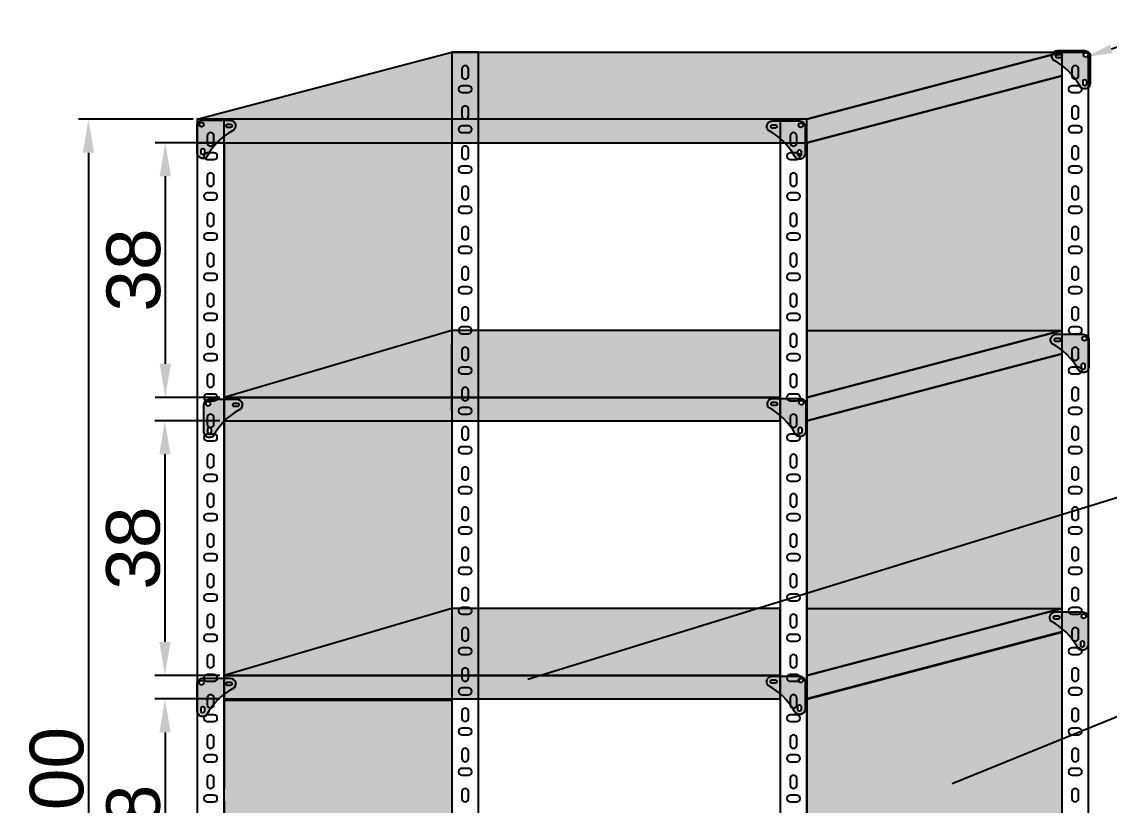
# Model space of a CAD drawing. Header units: millimetres. Extents: x 6614975 to 6624097, y 8742145 to 8746891.
# Drawn here: x 6620282.2 to 6620444.6, y 8742261.9 to 8742378.8 of the extents above; entities that cross this region are included whole.
import ezdxf
from ezdxf import colors
from ezdxf.entities.mleader import LeaderData, LeaderLine
from ezdxf.math import Vec2, Vec3

# ---------------------------------------------------------------- set-up
doc = ezdxf.new("R2010")
doc.units = ezdxf.units.MM
doc.styles.get("Standard").update_dxf_attribs({"font": 'arial.ttf'})
doc.dimstyles.new('ISO-25', dxfattribs={"dimtxt": 8, "dimasz": 5, "dimexe": 1.5, "dimexo": 0.625, "dimtad": 1, "dimtxsty": 'Standard', "dimcen": 2.5, "dimclrd": 1, "dimclre": 1, "dimclrt": 143, "dimadec": 0, "dimazin": 0, "dimtfac": 1, "dimtmove": 0, "dimatfit": 3, "dimfxl": 1, "dimarcsym": 0})

# ---------------------------------------------------------------- blocks, each defined once
blk = doc.blocks.new('UNION-R')
at = {"true_color": 0x939598}
h = blk.add_hatch(color=252, dxfattribs=at)
h.dxf.hatch_style = 1
h.paths.add_polyline_path([(-8.1, 0.43, 0.631348), (-9.24, -1.96, -0.142591), (-2.34, -8.76, 0.79062), (0.43, -8.11), (0.43, -1.03, 0.414), (-1.04, 0.43)])
h.paths.add_polyline_path([(-1.31, -0.68, -1), (-0.15, -0.68, -1)], flags=16)
h.paths.add_polyline_path([(-7.37, -1.43), (-8.24, -1.43, -0.736995), (-8.24, -0.56), (-7.37, -0.56, -1)], flags=16)
h.paths.add_polyline_path([(-0.6, -7.41), (-0.6, -8.28, -1), (-1.47, -8.28), (-1.47, -7.41, -0.736995)], flags=16)
at = {"true_color": 0xffffff}
h = blk.add_hatch(color=7, dxfattribs=at)
h.dxf.hatch_style = 1
h.paths.add_polyline_path([(-8.1, 0.43, 0.631348), (-9.24, -1.96, -0.142591), (-2.34, -8.76, 0.79062), (0.43, -8.11), (0.43, -1.03, 0.414), (-1.04, 0.43)])
h.paths.add_polyline_path([(-7.37, -1.43), (-8.24, -1.43, -0.736995), (-8.24, -0.56), (-7.37, -0.56, -1)], flags=16)
h.paths.add_polyline_path([(-0.15, -0.68, -1), (-1.31, -0.68, -1)], flags=16)
h.paths.add_polyline_path([(-0.6, -7.41), (-0.6, -8.28, -1), (-1.47, -8.28), (-1.47, -7.41, -0.736995)], flags=16)
for points in [[(0.43, -8.11, -0.79062), (-2.34, -8.76, 0.142591), (-9.24, -1.96, -0.631348), (-8.1, 0.43), (-1.04, 0.43, -0.414214), (0.43, -1.04), (0.43, -8.11)], [(-7.37, -0.56, -1), (-7.37, -1.43), (-8.24, -1.43, -0.736995), (-8.24, -0.56), (-7.37, -0.56)], [(-0.6, -8.28, -1), (-1.47, -8.28), (-1.47, -7.41, -0.736995), (-0.6, -7.41), (-0.6, -8.28)]]:
    blk.add_lwpolyline(points, format="xyb")
blk.add_circle((-0.73, -0.68), 0.581)
blk = doc.blocks.new('*D205')
at = {"color": 1, "lineweight": -2, "transparency": 16777216}
for p, q in [((6620307.81, 8742364.28), (6620290.71, 8742364.28)), ((6620307.81, 8742164.28), (6620290.71, 8742164.28))]:
    blk.add_line(p, q, dxfattribs=at)
at = {"color": 1, "linetype": 'Continuous', "lineweight": -2, "transparency": 16777216}
blk.add_line((6620292.21, 8742359.28), (6620292.21, 8742169.28), dxfattribs=at)
at = {"color": 1, "transparency": 16777216}
for points in [[(6620291.37, 8742359.28), (6620293.04, 8742359.28), (6620292.21, 8742364.28)], [(6620291.37, 8742169.28), (6620293.04, 8742169.28), (6620292.21, 8742164.28)]]:
    blk.add_solid(points, dxfattribs=at)
at = {"layer": 'Defpoints', "color": 0, "transparency": 16777216}
for p in [(6620308.44, 8742364.28), (6620292.21, 8742164.28), (6620308.44, 8742164.28)]:
    blk.add_point(p, dxfattribs=at)
at = {"color": 143, "transparency": 16777216, "insert": (6620287.5, 8742264.28), "char_height": 8, "attachment_point": 5, "rotation": 90}
blk.add_mtext('200', dxfattribs=at)
blk = doc.blocks.new('*D206')
at = {"color": 1, "lineweight": -2, "transparency": 16777216}
for p, q in [((6620311.81, 8742360.78), (6620302.17, 8742360.78)), ((6620311.81, 8742322.78), (6620302.17, 8742322.78))]:
    blk.add_line(p, q, dxfattribs=at)
at = {"color": 1, "linetype": 'Continuous', "lineweight": -2, "transparency": 16777216}
blk.add_line((6620303.67, 8742355.78), (6620303.67, 8742327.78), dxfattribs=at)
at = {"color": 1, "transparency": 16777216}
for points in [[(6620302.84, 8742355.78), (6620304.51, 8742355.78), (6620303.67, 8742360.78)], [(6620302.84, 8742327.78), (6620304.51, 8742327.78), (6620303.67, 8742322.78)]]:
    blk.add_solid(points, dxfattribs=at)
at = {"layer": 'Defpoints', "color": 0, "transparency": 16777216}
for p in [(6620312.44, 8742360.78), (6620303.67, 8742322.78), (6620312.44, 8742322.78)]:
    blk.add_point(p, dxfattribs=at)
at = {"color": 143, "transparency": 16777216, "insert": (6620298.96, 8742341.78), "char_height": 8, "attachment_point": 5, "rotation": 90}
blk.add_mtext('38', dxfattribs=at)
blk = doc.blocks.new('*D207')
at = {"color": 1, "lineweight": -2, "transparency": 16777216}
for p, q in [((6620311.81, 8742319.28), (6620302.11, 8742319.28)), ((6620311.81, 8742281.28), (6620302.11, 8742281.28))]:
    blk.add_line(p, q, dxfattribs=at)
at = {"color": 1, "linetype": 'Continuous', "lineweight": -2, "transparency": 16777216}
blk.add_line((6620303.61, 8742314.28), (6620303.61, 8742286.28), dxfattribs=at)
at = {"color": 1, "transparency": 16777216}
for points in [[(6620302.78, 8742314.28), (6620304.44, 8742314.28), (6620303.61, 8742319.28)], [(6620302.78, 8742286.28), (6620304.44, 8742286.28), (6620303.61, 8742281.28)]]:
    blk.add_solid(points, dxfattribs=at)
at = {"layer": 'Defpoints', "color": 0, "transparency": 16777216}
for p in [(6620312.44, 8742319.28), (6620303.61, 8742281.28), (6620312.44, 8742281.28)]:
    blk.add_point(p, dxfattribs=at)
at = {"color": 143, "transparency": 16777216, "insert": (6620298.9, 8742300.28), "char_height": 8, "attachment_point": 5, "rotation": 90}
blk.add_mtext('38', dxfattribs=at)
blk = doc.blocks.new('*D208')
at = {"color": 1, "lineweight": -2, "transparency": 16777216}
for p, q in [((6620311.81, 8742277.78), (6620302.13, 8742277.78)), ((6620311.81, 8742239.78), (6620302.13, 8742239.78))]:
    blk.add_line(p, q, dxfattribs=at)
at = {"color": 1, "linetype": 'Continuous', "lineweight": -2, "transparency": 16777216}
blk.add_line((6620303.63, 8742272.78), (6620303.63, 8742244.78), dxfattribs=at)
at = {"color": 1, "transparency": 16777216}
for points in [[(6620302.8, 8742272.78), (6620304.46, 8742272.78), (6620303.63, 8742277.78)], [(6620302.8, 8742244.78), (6620304.46, 8742244.78), (6620303.63, 8742239.78)]]:
    blk.add_solid(points, dxfattribs=at)
at = {"layer": 'Defpoints', "color": 0, "transparency": 16777216}
for p in [(6620312.44, 8742277.78), (6620303.63, 8742239.78), (6620312.44, 8742239.78)]:
    blk.add_point(p, dxfattribs=at)
at = {"color": 143, "transparency": 16777216, "insert": (6620298.92, 8742258.78), "char_height": 8, "attachment_point": 5, "rotation": 90}
blk.add_mtext('38', dxfattribs=at)

msp = doc.modelspace()

# ---------------------------------------------------------------- hatches: boundary and pattern name
h = msp.add_hatch(color=8)
h.dxf.hatch_style = 1
h.paths.add_polyline_path([(6620399.438, 8742364.276), (6620437.49, 8742374.276), (6620350.438, 8742374.276), (6620346.438, 8742374.276), (6620308.438, 8742364.276)])
h = msp.add_hatch(color=8)
h.dxf.hatch_style = 1
h.paths.add_polyline_path([(6620437.49, 8742370.776), (6620437.49, 8742374.276), (6620399.438, 8742364.276), (6620399.438, 8742360.776)])
at = {"true_color": 0x636466}
h = msp.add_hatch(color=251, dxfattribs=at)
h.dxf.hatch_style = 1
h.paths.add_polyline_path([(6620437.49, 8742370.776), (6620399.438, 8742360.776), (6620399.438, 8742322.776), (6620437.49, 8742332.776)])
h = msp.add_hatch(color=8)
h.dxf.hatch_style = 1
h.paths.add_polyline_path([(6620308.438, 8742364.276), (6620308.438, 8742360.776), (6620399.438, 8742360.776), (6620399.438, 8742364.276)])
h = msp.add_hatch(color=251, dxfattribs=at)
h.dxf.hatch_style = 1
h.paths.add_polyline_path([(6620346.438, 8742360.776), (6620312.438, 8742360.776), (6620312.438, 8742322.776), (6620346.438, 8742332.776)])
h = msp.add_hatch(color=8)
h.dxf.hatch_style = 1
h.paths.add_polyline_path([(6620346.438, 8742332.776), (6620312.438, 8742322.776), (6620395.438, 8742322.776), (6620395.438, 8742332.776)])
h = msp.add_hatch(color=8)
h.dxf.hatch_style = 1
h.paths.add_polyline_path([(6620437.49, 8742329.276), (6620437.49, 8742332.776), (6620399.438, 8742322.776), (6620399.438, 8742319.276)])
h = msp.add_hatch(color=8)
h.dxf.hatch_style = 1
h.paths.add_polyline_path([(6620437.49, 8742332.776), (6620399.438, 8742332.776), (6620399.438, 8742322.776)])
h = msp.add_hatch(color=251, dxfattribs=at)
h.dxf.hatch_style = 1
h.paths.add_polyline_path([(6620437.49, 8742329.276), (6620399.438, 8742319.276), (6620399.438, 8742281.276), (6620437.49, 8742291.276)])
h = msp.add_hatch(color=8)
h.dxf.hatch_style = 1
h.paths.add_polyline_path([(6620395.438, 8742319.276), (6620395.438, 8742322.776), (6620312.438, 8742322.776), (6620312.438, 8742319.276)])
h = msp.add_hatch(color=251, dxfattribs=at)
h.dxf.hatch_style = 1
h.paths.add_polyline_path([(6620346.438, 8742319.276), (6620312.438, 8742319.276), (6620312.438, 8742281.276), (6620346.438, 8742291.276)])
h = msp.add_hatch(color=8)
h.dxf.hatch_style = 1
h.paths.add_polyline_path([(6620346.438, 8742291.276), (6620312.438, 8742281.276), (6620395.438, 8742281.276), (6620395.438, 8742291.276)])
h = msp.add_hatch(color=8)
h.dxf.hatch_style = 1
h.paths.add_polyline_path([(6620437.49, 8742287.776), (6620437.49, 8742291.276), (6620399.438, 8742281.276), (6620399.438, 8742277.776)])
h = msp.add_hatch(color=8)
h.dxf.hatch_style = 1
h.paths.add_polyline_path([(6620437.49, 8742291.276), (6620399.438, 8742291.276), (6620399.438, 8742281.276)])
h = msp.add_hatch(color=251, dxfattribs=at)
h.dxf.hatch_style = 1
h.paths.add_polyline_path([(6620437.49, 8742287.726), (6620399.438, 8742277.726), (6620399.438, 8742239.726), (6620437.49, 8742249.726)])
h = msp.add_hatch(color=8)
h.dxf.hatch_style = 1
h.paths.add_polyline_path([(6620395.438, 8742277.776), (6620395.438, 8742281.276), (6620312.438, 8742281.276), (6620312.438, 8742277.776)])
h = msp.add_hatch(color=251, dxfattribs=at)
h.dxf.hatch_style = 1
h.paths.add_polyline_path([(6620346.453, 8742277.581), (6620312.453, 8742277.581), (6620312.453, 8742239.581), (6620346.453, 8742249.581)])

# ---------------------------------------------------------------- linework, layer by layer
for p, q in [((6620346.438, 8742374.276), (6620350.438, 8742374.276)), ((6620312.438, 8742360.776), (6620312.438, 8742330.976)), ((6620312.438, 8742360.776), (6620312.438, 8742300.776)), ((6620312.438, 8742360.776), (6620312.438, 8742315.156)), ((6620399.438, 8742360.776), (6620399.438, 8742326.776)), ((6620346.438, 8742320.776), (6620346.438, 8742330.776)), ((6620312.438, 8742327.476), (6620312.438, 8742297.676)), ((6620399.438, 8742326.776), (6620399.438, 8742292.776)), ((6620312.438, 8742311.656), (6620312.438, 8742266.036)), ((6620312.438, 8742294.176), (6620312.438, 8742264.376)), ((6620399.438, 8742292.776), (6620399.438, 8742258.776)), ((6620312.438, 8742262.536), (6620312.438, 8742216.916))]:
    msp.add_line(p, q)
at = {"color": 7, "true_color": 0xffffff}
for p, q in [((6620399.438, 8742360.776), (6620437.49, 8742370.776)), ((6620399.438, 8742360.776), (6620437.49, 8742370.776)), ((6620437.49, 8742370.776), (6620437.49, 8742332.776)), ((6620437.49, 8742370.776), (6620437.49, 8742332.776)), ((6620312.438, 8742322.776), (6620312.438, 8742360.776)), ((6620312.438, 8742360.776), (6620346.438, 8742360.776)), ((6620312.438, 8742322.776), (6620312.438, 8742360.776)), ((6620312.438, 8742360.776), (6620346.438, 8742360.776)), ((6620346.438, 8742360.776), (6620346.438, 8742332.776)), ((6620346.438, 8742360.776), (6620346.438, 8742332.776)), ((6620399.438, 8742322.776), (6620399.438, 8742360.776)), ((6620399.438, 8742322.776), (6620399.438, 8742360.776)), ((6620346.438, 8742332.776), (6620312.438, 8742322.776)), ((6620346.438, 8742332.776), (6620312.438, 8742322.776)), ((6620437.49, 8742332.776), (6620399.438, 8742322.776)), ((6620437.49, 8742332.776), (6620399.438, 8742322.776)), ((6620399.438, 8742319.276), (6620437.49, 8742329.276)), ((6620437.49, 8742329.276), (6620437.49, 8742291.276)), ((6620312.438, 8742281.276), (6620312.438, 8742319.276)), ((6620312.438, 8742319.276), (6620346.438, 8742319.276)), ((6620346.438, 8742319.276), (6620346.438, 8742291.276)), ((6620399.438, 8742281.276), (6620399.438, 8742319.276)), ((6620346.438, 8742291.276), (6620312.438, 8742281.276)), ((6620437.49, 8742291.276), (6620399.438, 8742281.276)), ((6620399.438, 8742277.726), (6620437.49, 8742287.726)), ((6620437.49, 8742287.726), (6620437.49, 8742249.726)), ((6620312.453, 8742239.581), (6620312.453, 8742277.581)), ((6620312.453, 8742277.581), (6620346.453, 8742277.581)), ((6620346.453, 8742277.581), (6620346.453, 8742249.581)), ((6620399.438, 8742239.726), (6620399.438, 8742277.726))]:
    msp.add_line(p, q, dxfattribs=at)
for points in [[(6620437.49, 8742374.276), (6620399.438, 8742364.276), (6620308.438, 8742364.276), (6620346.438, 8742374.276), (6620350.438, 8742374.276), (6620441.49, 8742374.276)], [(6620346.438, 8742332.776), (6620312.438, 8742322.776), (6620395.438, 8742322.776), (6620395.438, 8742332.776), (6620346.438, 8742332.776)], [(6620346.438, 8742291.276), (6620312.438, 8742281.276), (6620395.438, 8742281.276), (6620395.438, 8742291.276), (6620346.438, 8742291.276)]]:
    msp.add_lwpolyline(points)
for points in [[(6620346.438, 8742174.276), (6620350.438, 8742174.276), (6620350.438, 8742374.276), (6620346.438, 8742374.276)], [(6620399.438, 8742364.276), (6620437.49, 8742374.276), (6620437.49, 8742370.776), (6620399.438, 8742360.776)], [(6620437.49, 8742174.276), (6620441.49, 8742174.276), (6620441.49, 8742374.276), (6620437.49, 8742374.276)], [(6620308.438, 8742164.276), (6620312.438, 8742164.276), (6620312.438, 8742364.276), (6620308.438, 8742364.276)], [(6620308.438, 8742360.776), (6620399.438, 8742360.776), (6620399.438, 8742364.276), (6620308.438, 8742364.276)], [(6620395.438, 8742164.276), (6620399.438, 8742164.276), (6620399.438, 8742364.276), (6620395.438, 8742364.276)], [(6620399.438, 8742322.776), (6620437.49, 8742332.776), (6620437.49, 8742329.276), (6620399.438, 8742319.276)], [(6620399.438, 8742332.776), (6620437.49, 8742332.776), (6620399.438, 8742322.776)], [(6620312.438, 8742319.276), (6620395.438, 8742319.276), (6620395.438, 8742322.776), (6620312.438, 8742322.776)], [(6620399.438, 8742281.276), (6620437.49, 8742291.276), (6620437.49, 8742287.776), (6620399.438, 8742277.776)], [(6620399.438, 8742291.276), (6620437.49, 8742291.276), (6620399.438, 8742281.276)], [(6620312.438, 8742277.776), (6620395.438, 8742277.776), (6620395.438, 8742281.276), (6620312.438, 8742281.276)]]:
    msp.add_lwpolyline(points, close=True)
for points in [[(6620347.938, 8742370.776, 1), (6620348.938, 8742370.776), (6620348.938, 8742371.776, 1), (6620347.938, 8742371.776)], [(6620438.99, 8742370.776, 1), (6620439.99, 8742370.776), (6620439.99, 8742371.776, 1), (6620438.99, 8742371.776)], [(6620347.938, 8742369.276, 1), (6620347.938, 8742368.276), (6620348.938, 8742368.276, 1), (6620348.938, 8742369.276)], [(6620438.99, 8742369.276, 1), (6620438.99, 8742368.276), (6620439.99, 8742368.276, 1), (6620439.99, 8742369.276)], [(6620347.938, 8742364.776, 1), (6620348.938, 8742364.776), (6620348.938, 8742365.776, 1), (6620347.938, 8742365.776)], [(6620438.99, 8742364.776, 1), (6620439.99, 8742364.776), (6620439.99, 8742365.776, 1), (6620438.99, 8742365.776)], [(6620309.938, 8742360.776, 1), (6620310.938, 8742360.776), (6620310.938, 8742361.776, 1), (6620309.938, 8742361.776)], [(6620347.938, 8742363.276, 1), (6620347.938, 8742362.276), (6620348.938, 8742362.276, 1), (6620348.938, 8742363.276)], [(6620396.938, 8742360.776, 1), (6620397.938, 8742360.776), (6620397.938, 8742361.776, 1), (6620396.938, 8742361.776)], [(6620438.99, 8742363.276, 1), (6620438.99, 8742362.276), (6620439.99, 8742362.276, 1), (6620439.99, 8742363.276)], [(6620347.938, 8742358.776, 1), (6620348.938, 8742358.776), (6620348.938, 8742359.776, 1), (6620347.938, 8742359.776)], [(6620438.99, 8742358.776, 1), (6620439.99, 8742358.776), (6620439.99, 8742359.776, 1), (6620438.99, 8742359.776)], [(6620309.938, 8742359.276, 1), (6620309.938, 8742358.276), (6620310.938, 8742358.276, 1), (6620310.938, 8742359.276)], [(6620396.938, 8742359.276, 1), (6620396.938, 8742358.276), (6620397.938, 8742358.276, 1), (6620397.938, 8742359.276)], [(6620347.938, 8742357.276, 1), (6620347.938, 8742356.276), (6620348.938, 8742356.276, 1), (6620348.938, 8742357.276)], [(6620438.99, 8742357.276, 1), (6620438.99, 8742356.276), (6620439.99, 8742356.276, 1), (6620439.99, 8742357.276)], [(6620309.938, 8742354.776, 1), (6620310.938, 8742354.776), (6620310.938, 8742355.776, 1), (6620309.938, 8742355.776)], [(6620396.938, 8742354.776, 1), (6620397.938, 8742354.776), (6620397.938, 8742355.776, 1), (6620396.938, 8742355.776)], [(6620347.938, 8742352.776, 1), (6620348.938, 8742352.776), (6620348.938, 8742353.776, 1), (6620347.938, 8742353.776)], [(6620438.99, 8742352.776, 1), (6620439.99, 8742352.776), (6620439.99, 8742353.776, 1), (6620438.99, 8742353.776)], [(6620309.938, 8742353.276, 1), (6620309.938, 8742352.276), (6620310.938, 8742352.276, 1), (6620310.938, 8742353.276)], [(6620396.938, 8742353.276, 1), (6620396.938, 8742352.276), (6620397.938, 8742352.276, 1), (6620397.938, 8742353.276)], [(6620347.938, 8742351.276, 1), (6620347.938, 8742350.276), (6620348.938, 8742350.276, 1), (6620348.938, 8742351.276)], [(6620438.99, 8742351.276, 1), (6620438.99, 8742350.276), (6620439.99, 8742350.276, 1), (6620439.99, 8742351.276)], [(6620309.938, 8742348.776, 1), (6620310.938, 8742348.776), (6620310.938, 8742349.776, 1), (6620309.938, 8742349.776)], [(6620396.938, 8742348.776, 1), (6620397.938, 8742348.776), (6620397.938, 8742349.776, 1), (6620396.938, 8742349.776)], [(6620309.938, 8742347.276, 1), (6620309.938, 8742346.276), (6620310.938, 8742346.276, 1), (6620310.938, 8742347.276)], [(6620347.938, 8742346.776, 1), (6620348.938, 8742346.776), (6620348.938, 8742347.776, 1), (6620347.938, 8742347.776)], [(6620396.938, 8742347.276, 1), (6620396.938, 8742346.276), (6620397.938, 8742346.276, 1), (6620397.938, 8742347.276)], [(6620438.99, 8742346.776, 1), (6620439.99, 8742346.776), (6620439.99, 8742347.776, 1), (6620438.99, 8742347.776)], [(6620309.938, 8742342.776, 1), (6620310.938, 8742342.776), (6620310.938, 8742343.776, 1), (6620309.938, 8742343.776)], [(6620347.938, 8742345.276, 1), (6620347.938, 8742344.276), (6620348.938, 8742344.276, 1), (6620348.938, 8742345.276)], [(6620396.938, 8742342.776, 1), (6620397.938, 8742342.776), (6620397.938, 8742343.776, 1), (6620396.938, 8742343.776)], [(6620438.99, 8742345.276, 1), (6620438.99, 8742344.276), (6620439.99, 8742344.276, 1), (6620439.99, 8742345.276)], [(6620309.938, 8742341.276, 1), (6620309.938, 8742340.276), (6620310.938, 8742340.276, 1), (6620310.938, 8742341.276)], [(6620347.938, 8742340.776, 1), (6620348.938, 8742340.776), (6620348.938, 8742341.776, 1), (6620347.938, 8742341.776)], [(6620396.938, 8742341.276, 1), (6620396.938, 8742340.276), (6620397.938, 8742340.276, 1), (6620397.938, 8742341.276)], [(6620438.99, 8742340.776, 1), (6620439.99, 8742340.776), (6620439.99, 8742341.776, 1), (6620438.99, 8742341.776)], [(6620347.938, 8742339.276, 1), (6620347.938, 8742338.276), (6620348.938, 8742338.276, 1), (6620348.938, 8742339.276)], [(6620438.99, 8742339.276, 1), (6620438.99, 8742338.276), (6620439.99, 8742338.276, 1), (6620439.99, 8742339.276)], [(6620309.938, 8742336.776, 1), (6620310.938, 8742336.776), (6620310.938, 8742337.776, 1), (6620309.938, 8742337.776)], [(6620396.938, 8742336.776, 1), (6620397.938, 8742336.776), (6620397.938, 8742337.776, 1), (6620396.938, 8742337.776)], [(6620347.938, 8742334.776, 1), (6620348.938, 8742334.776), (6620348.938, 8742335.776, 1), (6620347.938, 8742335.776)], [(6620438.99, 8742334.776, 1), (6620439.99, 8742334.776), (6620439.99, 8742335.776, 1), (6620438.99, 8742335.776)], [(6620309.938, 8742335.276, 1), (6620309.938, 8742334.276), (6620310.938, 8742334.276, 1), (6620310.938, 8742335.276)], [(6620396.938, 8742335.276, 1), (6620396.938, 8742334.276), (6620397.938, 8742334.276, 1), (6620397.938, 8742335.276)], [(6620347.938, 8742333.276, 1), (6620347.938, 8742332.276), (6620348.938, 8742332.276, 1), (6620348.938, 8742333.276)], [(6620438.99, 8742333.276, 1), (6620438.99, 8742332.276), (6620439.99, 8742332.276, 1), (6620439.99, 8742333.276)], [(6620309.938, 8742330.776, 1), (6620310.938, 8742330.776), (6620310.938, 8742331.776, 1), (6620309.938, 8742331.776)], [(6620396.938, 8742330.776, 1), (6620397.938, 8742330.776), (6620397.938, 8742331.776, 1), (6620396.938, 8742331.776)], [(6620347.938, 8742328.776, 1), (6620348.938, 8742328.776), (6620348.938, 8742329.776, 1), (6620347.938, 8742329.776)], [(6620438.99, 8742328.776, 1), (6620439.99, 8742328.776), (6620439.99, 8742329.776, 1), (6620438.99, 8742329.776)], [(6620309.938, 8742329.276, 1), (6620309.938, 8742328.276), (6620310.938, 8742328.276, 1), (6620310.938, 8742329.276)], [(6620396.938, 8742329.276, 1), (6620396.938, 8742328.276), (6620397.938, 8742328.276, 1), (6620397.938, 8742329.276)], [(6620309.938, 8742324.776, 1), (6620310.938, 8742324.776), (6620310.938, 8742325.776, 1), (6620309.938, 8742325.776)], [(6620347.938, 8742327.276, 1), (6620347.938, 8742326.276), (6620348.938, 8742326.276, 1), (6620348.938, 8742327.276)], [(6620396.938, 8742324.776, 1), (6620397.938, 8742324.776), (6620397.938, 8742325.776, 1), (6620396.938, 8742325.776)], [(6620438.99, 8742327.276, 1), (6620438.99, 8742326.276), (6620439.99, 8742326.276, 1), (6620439.99, 8742327.276)], [(6620309.938, 8742323.276, 1), (6620309.938, 8742322.276), (6620310.938, 8742322.276, 1), (6620310.938, 8742323.276)], [(6620347.938, 8742322.776, 1), (6620348.938, 8742322.776), (6620348.938, 8742323.776, 1), (6620347.938, 8742323.776)], [(6620396.938, 8742323.276, 1), (6620396.938, 8742322.276), (6620397.938, 8742322.276, 1), (6620397.938, 8742323.276)], [(6620438.99, 8742322.776, 1), (6620439.99, 8742322.776), (6620439.99, 8742323.776, 1), (6620438.99, 8742323.776)], [(6620347.938, 8742321.276, 1), (6620347.938, 8742320.276), (6620348.938, 8742320.276, 1), (6620348.938, 8742321.276)], [(6620438.99, 8742321.276, 1), (6620438.99, 8742320.276), (6620439.99, 8742320.276, 1), (6620439.99, 8742321.276)], [(6620309.938, 8742318.776, 1), (6620310.938, 8742318.776), (6620310.938, 8742319.776, 1), (6620309.938, 8742319.776)], [(6620396.938, 8742318.776, 1), (6620397.938, 8742318.776), (6620397.938, 8742319.776, 1), (6620396.938, 8742319.776)], [(6620347.938, 8742316.91, 1), (6620348.938, 8742316.91), (6620348.938, 8742317.91, 1), (6620347.938, 8742317.91)], [(6620438.99, 8742316.91, 1), (6620439.99, 8742316.91), (6620439.99, 8742317.91, 1), (6620438.99, 8742317.91)], [(6620309.938, 8742317.276, 1), (6620309.938, 8742316.276), (6620310.938, 8742316.276, 1), (6620310.938, 8742317.276)], [(6620396.938, 8742317.276, 1), (6620396.938, 8742316.276), (6620397.938, 8742316.276, 1), (6620397.938, 8742317.276)], [(6620347.938, 8742315.41, 1), (6620347.938, 8742314.41), (6620348.938, 8742314.41, 1), (6620348.938, 8742315.41)], [(6620438.99, 8742315.41, 1), (6620438.99, 8742314.41), (6620439.99, 8742314.41, 1), (6620439.99, 8742315.41)], [(6620309.938, 8742312.776, 1), (6620310.938, 8742312.776), (6620310.938, 8742313.776, 1), (6620309.938, 8742313.776)], [(6620396.938, 8742312.776, 1), (6620397.938, 8742312.776), (6620397.938, 8742313.776, 1), (6620396.938, 8742313.776)], [(6620347.938, 8742310.91, 1), (6620348.938, 8742310.91), (6620348.938, 8742311.91, 1), (6620347.938, 8742311.91)], [(6620438.99, 8742310.91, 1), (6620439.99, 8742310.91), (6620439.99, 8742311.91, 1), (6620438.99, 8742311.91)], [(6620309.938, 8742311.276, 1), (6620309.938, 8742310.276), (6620310.938, 8742310.276, 1), (6620310.938, 8742311.276)], [(6620396.938, 8742311.276, 1), (6620396.938, 8742310.276), (6620397.938, 8742310.276, 1), (6620397.938, 8742311.276)], [(6620309.938, 8742306.91, 1), (6620310.938, 8742306.91), (6620310.938, 8742307.91, 1), (6620309.938, 8742307.91)], [(6620347.938, 8742309.41, 1), (6620347.938, 8742308.41), (6620348.938, 8742308.41, 1), (6620348.938, 8742309.41)], [(6620396.938, 8742306.91, 1), (6620397.938, 8742306.91), (6620397.938, 8742307.91, 1), (6620396.938, 8742307.91)], [(6620438.99, 8742309.41, 1), (6620438.99, 8742308.41), (6620439.99, 8742308.41, 1), (6620439.99, 8742309.41)], [(6620309.938, 8742305.41, 1), (6620309.938, 8742304.41), (6620310.938, 8742304.41, 1), (6620310.938, 8742305.41)], [(6620347.938, 8742304.91, 1), (6620348.938, 8742304.91), (6620348.938, 8742305.91, 1), (6620347.938, 8742305.91)], [(6620396.938, 8742305.41, 1), (6620396.938, 8742304.41), (6620397.938, 8742304.41, 1), (6620397.938, 8742305.41)], [(6620438.99, 8742304.91, 1), (6620439.99, 8742304.91), (6620439.99, 8742305.91, 1), (6620438.99, 8742305.91)], [(6620347.938, 8742303.41, 1), (6620347.938, 8742302.41), (6620348.938, 8742302.41, 1), (6620348.938, 8742303.41)], [(6620438.99, 8742303.41, 1), (6620438.99, 8742302.41), (6620439.99, 8742302.41, 1), (6620439.99, 8742303.41)], [(6620309.938, 8742300.91, 1), (6620310.938, 8742300.91), (6620310.938, 8742301.91, 1), (6620309.938, 8742301.91)], [(6620396.938, 8742300.91, 1), (6620397.938, 8742300.91), (6620397.938, 8742301.91, 1), (6620396.938, 8742301.91)], [(6620347.938, 8742298.91, 1), (6620348.938, 8742298.91), (6620348.938, 8742299.91, 1), (6620347.938, 8742299.91)], [(6620438.99, 8742298.91, 1), (6620439.99, 8742298.91), (6620439.99, 8742299.91, 1), (6620438.99, 8742299.91)], [(6620309.938, 8742299.41, 1), (6620309.938, 8742298.41), (6620310.938, 8742298.41, 1), (6620310.938, 8742299.41)], [(6620396.938, 8742299.41, 1), (6620396.938, 8742298.41), (6620397.938, 8742298.41, 1), (6620397.938, 8742299.41)], [(6620347.938, 8742297.41, 1), (6620347.938, 8742296.41), (6620348.938, 8742296.41, 1), (6620348.938, 8742297.41)], [(6620438.99, 8742297.41, 1), (6620438.99, 8742296.41), (6620439.99, 8742296.41, 1), (6620439.99, 8742297.41)], [(6620309.938, 8742294.91, 1), (6620310.938, 8742294.91), (6620310.938, 8742295.91, 1), (6620309.938, 8742295.91)], [(6620396.938, 8742294.91, 1), (6620397.938, 8742294.91), (6620397.938, 8742295.91, 1), (6620396.938, 8742295.91)], [(6620347.938, 8742292.91, 1), (6620348.938, 8742292.91), (6620348.938, 8742293.91, 1), (6620347.938, 8742293.91)], [(6620438.99, 8742292.91, 1), (6620439.99, 8742292.91), (6620439.99, 8742293.91, 1), (6620438.99, 8742293.91)], [(6620309.938, 8742293.41, 1), (6620309.938, 8742292.41), (6620310.938, 8742292.41, 1), (6620310.938, 8742293.41)], [(6620396.938, 8742293.41, 1), (6620396.938, 8742292.41), (6620397.938, 8742292.41, 1), (6620397.938, 8742293.41)], [(6620309.938, 8742288.91, 1), (6620310.938, 8742288.91), (6620310.938, 8742289.91, 1), (6620309.938, 8742289.91)], [(6620347.938, 8742291.41, 1), (6620347.938, 8742290.41), (6620348.938, 8742290.41, 1), (6620348.938, 8742291.41)], [(6620396.938, 8742288.91, 1), (6620397.938, 8742288.91), (6620397.938, 8742289.91, 1), (6620396.938, 8742289.91)], [(6620438.99, 8742291.41, 1), (6620438.99, 8742290.41), (6620439.99, 8742290.41, 1), (6620439.99, 8742291.41)], [(6620309.938, 8742287.41, 1), (6620309.938, 8742286.41), (6620310.938, 8742286.41, 1), (6620310.938, 8742287.41)], [(6620347.938, 8742286.91, 1), (6620348.938, 8742286.91), (6620348.938, 8742287.91, 1), (6620347.938, 8742287.91)], [(6620396.938, 8742287.41, 1), (6620396.938, 8742286.41), (6620397.938, 8742286.41, 1), (6620397.938, 8742287.41)], [(6620438.99, 8742286.91, 1), (6620439.99, 8742286.91), (6620439.99, 8742287.91, 1), (6620438.99, 8742287.91)], [(6620309.938, 8742282.91, 1), (6620310.938, 8742282.91), (6620310.938, 8742283.91, 1), (6620309.938, 8742283.91)], [(6620347.938, 8742285.41, 1), (6620347.938, 8742284.41), (6620348.938, 8742284.41, 1), (6620348.938, 8742285.41)], [(6620396.938, 8742282.91, 1), (6620397.938, 8742282.91), (6620397.938, 8742283.91, 1), (6620396.938, 8742283.91)], [(6620438.99, 8742285.41, 1), (6620438.99, 8742284.41), (6620439.99, 8742284.41, 1), (6620439.99, 8742285.41)], [(6620347.938, 8742280.91, 1), (6620348.938, 8742280.91), (6620348.938, 8742281.91, 1), (6620347.938, 8742281.91)], [(6620438.99, 8742280.91, 1), (6620439.99, 8742280.91), (6620439.99, 8742281.91, 1), (6620438.99, 8742281.91)], [(6620309.938, 8742281.41, 1), (6620309.938, 8742280.41), (6620310.938, 8742280.41, 1), (6620310.938, 8742281.41)], [(6620396.938, 8742281.41, 1), (6620396.938, 8742280.41), (6620397.938, 8742280.41, 1), (6620397.938, 8742281.41)], [(6620347.938, 8742279.41, 1), (6620347.938, 8742278.41), (6620348.938, 8742278.41, 1), (6620348.938, 8742279.41)], [(6620438.99, 8742279.41, 1), (6620438.99, 8742278.41), (6620439.99, 8742278.41, 1), (6620439.99, 8742279.41)], [(6620309.938, 8742276.91, 1), (6620310.938, 8742276.91), (6620310.938, 8742277.91, 1), (6620309.938, 8742277.91)], [(6620396.938, 8742276.91, 1), (6620397.938, 8742276.91), (6620397.938, 8742277.91, 1), (6620396.938, 8742277.91)], [(6620347.938, 8742274.91, 1), (6620348.938, 8742274.91), (6620348.938, 8742275.91, 1), (6620347.938, 8742275.91)], [(6620438.99, 8742274.91, 1), (6620439.99, 8742274.91), (6620439.99, 8742275.91, 1), (6620438.99, 8742275.91)], [(6620309.938, 8742275.41, 1), (6620309.938, 8742274.41), (6620310.938, 8742274.41, 1), (6620310.938, 8742275.41)], [(6620396.938, 8742275.41, 1), (6620396.938, 8742274.41), (6620397.938, 8742274.41, 1), (6620397.938, 8742275.41)], [(6620347.938, 8742273.41, 1), (6620347.938, 8742272.41), (6620348.938, 8742272.41, 1), (6620348.938, 8742273.41)], [(6620438.99, 8742273.41, 1), (6620438.99, 8742272.41), (6620439.99, 8742272.41, 1), (6620439.99, 8742273.41)], [(6620309.938, 8742270.91, 1), (6620310.938, 8742270.91), (6620310.938, 8742271.91, 1), (6620309.938, 8742271.91)], [(6620396.938, 8742270.91, 1), (6620397.938, 8742270.91), (6620397.938, 8742271.91, 1), (6620396.938, 8742271.91)], [(6620309.938, 8742269.41, 1), (6620309.938, 8742268.41), (6620310.938, 8742268.41, 1), (6620310.938, 8742269.41)], [(6620347.938, 8742268.91, 1), (6620348.938, 8742268.91), (6620348.938, 8742269.91, 1), (6620347.938, 8742269.91)], [(6620396.938, 8742269.41, 1), (6620396.938, 8742268.41), (6620397.938, 8742268.41, 1), (6620397.938, 8742269.41)], [(6620438.99, 8742268.91, 1), (6620439.99, 8742268.91), (6620439.99, 8742269.91, 1), (6620438.99, 8742269.91)], [(6620309.938, 8742264.91, 1), (6620310.938, 8742264.91), (6620310.938, 8742265.91, 1), (6620309.938, 8742265.91)], [(6620347.938, 8742267.41, 1), (6620347.938, 8742266.41), (6620348.938, 8742266.41, 1), (6620348.938, 8742267.41)], [(6620396.938, 8742264.91, 1), (6620397.938, 8742264.91), (6620397.938, 8742265.91, 1), (6620396.938, 8742265.91)], [(6620438.99, 8742267.41, 1), (6620438.99, 8742266.41), (6620439.99, 8742266.41, 1), (6620439.99, 8742267.41)], [(6620309.938, 8742263.41, 1), (6620309.938, 8742262.41), (6620310.938, 8742262.41, 1), (6620310.938, 8742263.41)], [(6620347.938, 8742262.91, 1), (6620348.938, 8742262.91), (6620348.938, 8742263.91, 1), (6620347.938, 8742263.91)], [(6620396.938, 8742263.41, 1), (6620396.938, 8742262.41), (6620397.938, 8742262.41, 1), (6620397.938, 8742263.41)], [(6620438.99, 8742262.91, 1), (6620439.99, 8742262.91), (6620439.99, 8742263.91, 1), (6620438.99, 8742263.91)]]:
    msp.add_lwpolyline(points, format="xyb", close=True)

# ---------------------------------------------------------------- block references
at = {"color": 18, "lineweight": 211, "true_color": 0x000000, "xscale": 0.5729039759425889, "yscale": 0.5729039759425889, "zscale": 0.5729039759425889}
for p in [(6620441.49, 8742374.276), (6620398.938, 8742363.776), (6620441.286, 8742331.946), (6620399.018, 8742322.375), (6620441.157, 8742290.515), (6620398.92, 8742280.932)]:
    msp.add_blockref('UNION-R', p, dxfattribs=at)
at = {"color": 18, "lineweight": 211, "true_color": 0x000000, "xscale": 0.5729039759425889, "yscale": 0.5729039759425889, "zscale": 0.5729039759425889, "rotation": 90}
for p in [(6620308.683, 8742363.902), (6620309.683, 8742322.257), (6620308.683, 8742280.626)]:
    msp.add_blockref('UNION-R', p, dxfattribs=at)

# ---------------------------------------------------------------- dimensions: what is measured, and where the dimension line sits
dim = msp.add_linear_dim(base=(6620292.207, 8742164.276), p1=(6620308.438, 8742364.276), p2=(6620308.438, 8742164.276), angle=90, text='200', dimstyle='ISO-25')
dim.commit()
dim.dimension.update_dxf_attribs({"geometry": '*D205', "text_midpoint": (6620292.207, 8742264.276), "dimtype": 160})
at = {"color": 7, "true_color": 0xffffff}
for base, p1, p2, picture, middle in [((6620303.674, 8742322.776), (6620312.438, 8742360.776), (6620312.438, 8742322.776), '*D206', (6620298.962, 8742341.776)), ((6620303.611, 8742281.276), (6620312.438, 8742319.276), (6620312.438, 8742281.276), '*D207', (6620298.899, 8742300.276)), ((6620303.629, 8742239.776), (6620312.438, 8742277.776), (6620312.438, 8742239.776), '*D208', (6620298.917, 8742258.776))]:
    dim = msp.add_linear_dim(base=base, p1=p1, p2=p2, angle=90, dimstyle='ISO-25', dxfattribs=at)
    dim.commit()
    dim.dimension.update_dxf_attribs({"geometry": picture, "text_midpoint": middle})

# ---------------------------------------------------------------- leaders
at = {"color": 146, "true_color": 0x105689}
ml = msp.add_multileader_mtext('Standard', dxfattribs=at)
ml.set_content('ESCUADRA-P: 1mm CINCADO 8X8 cm', color=(16, 86, 137))
ml.set_leader_properties()
ml.build(insert=Vec2(0, 0))
ctx = ml.context
ctx.base_point, ctx.plane_origin = Vec3(6620458.943, 8742376.732), Vec3(6620441.087, 8742373.556)
notes = []
notes.append((ctx, [(0, (1, 1, 0), (6620450.943, 8742376.732), (1, 0), 8, [(0, [(6620441.087, 8742373.556)], 0, [])])]))
ctx.mtext.insert, ctx.mtext.flow_direction = Vec3(6620460.943, 8742378.766), 5
ml = msp.add_multileader_mtext('Standard', dxfattribs=at)
ml.set_content('BANDEJA-P: PLOMO 30X91  cm', color=(16, 86, 137))
ml.set_leader_properties()
ml.build(insert=Vec2(0, 0))
ctx = ml.context
ctx.base_point, ctx.plane_origin = Vec3(6620459.127, 8742309.518), Vec3(6620412.122, 8742287.942)
notes.append((ctx, [(0, (1, 1, 0), (6620451.127, 8742309.518), (1, 0), 8, [(0, [(6620353.938, 8742279.526)], 0, [])])]))
ctx.mtext.insert, ctx.mtext.flow_direction = Vec3(6620461.127, 8742311.553), 5
ml = msp.add_multileader_mtext('Standard', dxfattribs=at)
ml.set_content('LATERAL-CP  :  0.45 mm. PLOMO 30 cm. x 2 m. PESADO', color=(16, 86, 137))
ml.set_leader_properties()
ml.build(insert=Vec2(0, 0))
ctx = ml.context
ctx.base_point, ctx.plane_origin = Vec3(6620460.987, 8742278.112), Vec3(6620417.426, 8742263.65)
notes.append((ctx, [(0, (1, 1, 0), (6620452.987, 8742278.112), (1, 0), 8, [(0, [(6620417.426, 8742263.65)], 0, [])])]))
ctx.mtext.insert, ctx.mtext.flow_direction = Vec3(6620462.987, 8742280.147), 5
for ctx, leaders in notes:
    for number, flags, end, landing, length, lines in leaders:
        leader = LeaderData()
        leader.index, (leader.has_last_leader_line, leader.has_dogleg_vector, leader.attachment_direction) = number, flags
        leader.last_leader_point, leader.dogleg_vector, leader.dogleg_length = Vec3(end), Vec3(landing), length
        for number, points, colour, breaks in lines:
            line = LeaderLine()
            line.index, line.vertices, line.color, line.breaks = number, Vec3.list(points), colors.encode_raw_color(colour), breaks
            leader.lines.append(line)
        ctx.leaders.append(leader)

doc.saveas('drawing.dxf')
